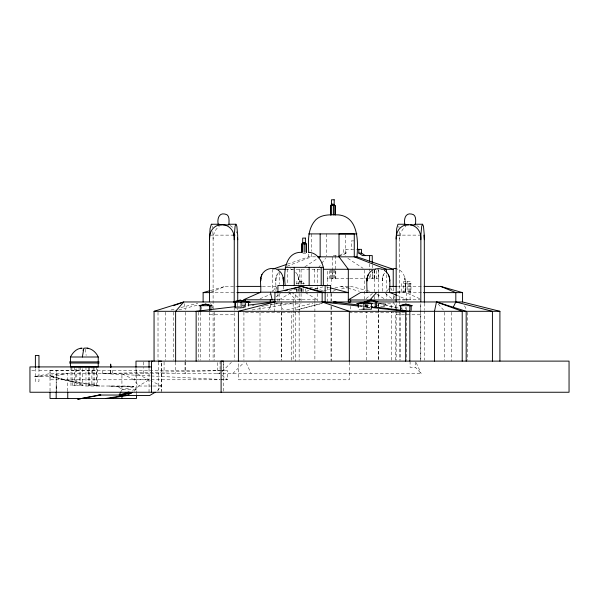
<?xml version="1.0" encoding="UTF-8"?>
<svg xmlns="http://www.w3.org/2000/svg" width="599" height="599" viewBox="0 0 599 599"><rect width="100%" height="100%" fill="white"/><g stroke="black" fill="none" stroke-linecap="round" stroke-linejoin="round"><path stroke-width="0.45" stroke-dasharray="3 2.25" d="M38.965 370.422L50.024 370.452L50.024 379.796L150.289 379.781M56.186 386.018L56.186 392.24L56.186 370.452M56.186 390.466L56.186 373.566M96.499 379.781L96.499 370.452L50.024 370.452L50.024 391.312M150.222 375.932L102.803 373.566L102.803 370.452M110.808 373.566L110.808 370.452M136.475 393.857L136.475 368.228M143.693 373.566L143.693 367.344M149.031 392.248L149.031 368.273M161.46 392.248L161.46 362.028L161.46 390.413M291.331 360.179L291.331 311.817M295.651 310.192L295.651 303.693M295.651 302.765L295.651 293.488M296.258 291.631L296.258 288.89M296.857 291.631L296.857 288.83M296.857 284.158L296.857 281.35L303.536 281.35L303.536 284.158M297.905 291.631L297.905 288.89M299.141 291.631L299.141 287.969M300.114 291.631L300.114 287.894M300.114 284.158L300.114 281.35M301.424 291.631L301.424 287.894M301.424 284.158L301.424 281.35M301.821 291.631L301.821 287.969M302.076 291.631L302.076 287.969M303.536 291.631L303.536 287.894M305.662 291.631L305.662 288.89M327.503 301.963L327.503 293.562M366.476 360.186L366.483 311.869M366.483 308.148L366.483 304.434M382.289 291.324C383.016 285.259 380.417 277.899 384.835 272.725M391.357 360.186L391.357 311.869M391.357 308.156L391.357 303.506M395.415 360.186L395.422 311.869M395.422 308.156L395.422 303.506M419.719 298.706L405.021 292.2C405.448 284.188 406.991 271.714 396.748 268.831M406.586 310.192L406.586 307.407M406.586 300.915L406.586 291.631M420.296 361.115L420.296 303.506M213.102 308.882L213.102 238.941C213.184 234.052 215.243 229.147 219.256 226.212M399.713 304.225L399.713 238.941C399.803 234.052 401.862 229.147 405.875 226.212M393.745 298.946L394.509 295.569M278.423 272.725C274.013 277.891 276.603 285.259 275.877 291.324M277.127 274.574L276.364 276.446M383.532 274.574L382.768 276.446M268.666 309.75L271.317 304.299M384.199 306.636L386.475 301.963M121.275 391.177L122.099 389.627L134.887 386.64L136.078 389.627L132.529 390.765M273.301 291.069L275.832 286.404L261.965 286.404M387.321 291.069L388.586 288.733M318.466 267.813L321.199 264.152M321.745 263.418L325.571 258.296M134.056 391.312L138.639 386.018L149.031 379.796L152.326 381.451M157.365 390.653L161.378 386.018L153.149 381.87M222.057 371.597L231.364 362.425M232.749 373.559L244.055 362.425M276.087 296.864L280.437 293.36M366.064 298.616L372.593 293.36M339.715 255.586L343.414 253.092L346.057 253.092L346.057 249.356M346.057 253.092L342.358 255.586L332.625 255.586L332.625 278.617M304.898 266.787L317.103 258.82M279.224 299.785L291.009 292.671M260.026 298.751L270.875 294.266M210.713 292.282L224.984 286.404L237.002 286.404M287.041 266.248L311.413 256.829L311.413 252.246M287.49 264.114L308.717 256.829L316.796 256.829M210.99 290.388L224.984 286.404M288.651 291.241L300.893 288.014M306.329 291.241L308.949 290.552M315.074 288.935L324.695 286.404M323.497 291.017L329.622 289.399M334.863 288.014L340.988 286.404L351.119 286.404L365.989 290.32M332.752 291.241L335.373 290.552M341.497 288.935L351.119 286.404M286.629 309.908L312.85 303.131M178.802 309.938L198.329 304.928M171.112 309.968L175.552 308.859M180.891 307.527L197.782 303.304M67.747 391.095L67.747 373.566L50.997 376.681L71.775 381.66L99.786 386.018L61.008 379.174L73.34 381.66L71.775 381.66L85.095 386.018L127.497 386.018L133.929 386.64L109.123 386.018L118.153 386.64L134.887 386.64M50.997 376.681L62.693 379.174L52.997 376.681L34.255 376.681L50.024 373.566L220.058 373.566L220.058 362.006M261.726 306.389L264.481 305.902M265.402 305.737L279.164 303.274M252.127 309.968L293.106 303.304M236.919 306.471L247.117 305.265M242.932 306.688L246.638 306.284M252.201 305.685L254.051 305.483M34.255 376.681L67.747 373.566M102.803 373.566L219.668 370.639M220.604 370.616L227.38 370.444L227.38 379.788L220.881 379.788M88.188 370.444L88.083 373.559L89.011 373.559M209.972 235.137L234.261 235.13M397.144 235.13L421.561 235.13M396.59 235.137L400.132 235.137M353.762 240.888L351.313 240.888L351.313 249.356M353.762 249.356L343.414 249.356L343.414 253.092M302.869 253.212L306.433 253.212M285.723 269.28L320.151 269.28M377.303 269.82L378.71 269.82L378.583 299.013M349.135 278.617L327.241 278.617L327.241 270.696M349.876 278.617L378.65 278.617M296.258 283.394L305.662 283.394M397.249 286.404L423.134 286.404M397.339 291.631L410.989 291.631L410.989 283.394L401.592 283.394L401.592 291.631M396.194 292.2L405.021 292.2M209.867 292.626L236.68 292.626M397.571 292.626L422.812 292.626M275.862 299.792L317.373 299.785L305.587 292.671M397.264 299.792L420.296 299.792M397.197 299.979L408.046 299.979L397.197 295.494M274.305 303.835L301.08 303.835M373.447 303.835L376.606 303.835M377.168 303.835L393.229 303.835M242.303 307.324L245.485 307.324L245.485 301.724M370.062 307.324L365.944 307.324L365.944 302.66M241.097 307.856L245.77 307.856M361.998 309.226L358.262 309.226L358.262 307.354M245.388 312.581L299.201 312.581M404.654 312.775L350.685 312.783L350.685 306.381M209.553 314.789L234.202 314.789M396.171 314.789L420.812 314.789M222.776 373.566L421.179 373.551L415.459 367.329L410.083 367.329L410.083 361.998M50.024 370.452L221.81 370.452M222.469 370.452L227.38 370.452M220.058 373.566L217.489 373.566L217.489 361.115M151.225 379.781L219.953 379.788M70.974 366.962L70.974 385.636L75.586 385.636L75.586 366.962M76.807 368.827L76.807 385.636L82.714 385.644L82.714 366.962M85.979 366.962L85.979 385.636L91.887 385.644L91.887 366.962M93.107 366.962L93.107 385.636L97.719 385.636L97.719 366.962M72.239 385.644L71.887 366.962M74.313 385.636L74.673 366.962M79.375 385.644L79.016 366.962M80.154 385.636L80.506 366.962M88.54 385.644L88.188 366.962M89.318 385.636L89.67 366.962M94.38 385.636L94.021 366.962M96.446 385.636L96.806 366.962M152.281 386.018L138.639 386.018L133.944 379.796L121.926 373.566L121.926 391.095M153.194 386.018L161.378 386.018M136.078 389.627L122.099 389.627L118.153 386.64M31.762 370.377L35.393 370.407M151.15 375.985L219.938 379.414M220.874 379.466L227.38 379.788L222.057 375.266M359.28 306.119L362.066 306.426M362.994 306.531L369.493 307.257M359.714 305.153L369.927 306.411M359.445 305.812L364.035 306.501M364.948 306.636L369.538 307.324M365.682 304.779L370.249 305.52M380.043 303.334L403.045 309.279M375.453 304.771L383.592 306.875M366.858 290.552L369.486 291.241M340.988 286.404L347.113 288.014M347.989 288.246L359.355 291.241M326.448 286.861L329.068 287.557M309.638 287.093L324.508 291.017M379.16 303.266L396.852 308.455M290.343 268.831L292.492 269.782M416.717 225.479L420.116 227.964M230.098 225.479L233.498 227.964M376.913 294.289L383.989 298.557M347.817 258.326L363.076 268.285M385.247 293.36L391.776 298.624M291.638 292.192L301.072 299.785M288.875 292.192L295.674 299.792M438.213 303.97L443.447 309.968M295.621 272.103C298.856 275.375 298.789 280.092 298.602 284.338M390.698 287.962L392.382 291.069M275.832 286.404L277.097 288.733M464.554 305.857L466.539 309.75M393.229 301.971L396.411 308.193M280.003 303.521L283.185 309.75M210.668 303.521L211.859 305.857M212.256 306.636L213.049 308.193M416.223 362.769L421.179 373.551M246.152 362.769L251.108 373.551M298.122 276.446L297.359 274.574M236.096 231.596L236.59 233.011M85.298 349.232L86.174 355.424M184.133 303.663L185.398 309.608M398.829 226.212L399.069 227.762M212.211 226.212L212.45 227.762M399.473 231.581L399.713 238.941M212.855 231.581L213.102 238.941M467.332 312.229L467.332 360.194M451.264 312.229L451.264 361.115M444.615 312.229L444.615 360.186M424.362 303.206L424.362 309.743M424.362 310.679L424.362 360.179M420.812 303.671L420.812 361.115M415.459 361.998L415.459 367.329M410.39 291.631L410.39 281.35L403.719 281.35L403.719 291.631M410.083 291.631L410.083 300.893M409.349 283.394L409.349 291.631M408.114 283.394L408.114 291.631M407.14 281.35L407.14 291.631M406.586 312.229L406.586 360.186M405.83 281.35L405.83 291.631M405.56 307.294L405.56 309.121M405.433 283.394L405.433 291.631M405.179 283.394L405.179 291.631M401.847 306.636L401.847 309.436M400.776 312.229L400.776 360.194M399.698 312.229L399.698 360.186M396.171 303.693L396.171 308.32M396.171 312.019L396.171 360.186M393.229 287.962L393.229 291.698M393.229 295.427L393.229 299.163M386.475 274.881L386.475 291.691M386.475 293.562L386.475 299.163M383.854 303.641L383.854 307.294M378.583 303.648L378.583 308.283M378.583 309.204L378.583 360.186M378.568 269.82L378.568 278.617M378.231 293.488L378.231 299.043M378.231 303.678L378.231 308.305M378.231 309.234L378.231 360.186M376.569 270.696L376.569 278.617M374.734 278.617L374.734 291.631M374.734 296.363L374.734 299.163M374.697 269.82L374.697 278.617M374.495 270.696L374.495 278.617M374.12 269.82L374.12 278.617M372.391 269.82L372.391 278.617M372.249 264.795L372.249 268.487M372.249 272.171L372.249 278.617M370.631 274.222L370.631 278.617M369.605 263.874L369.605 271.25M369.605 275.854L369.605 278.617M367.269 304.524L367.269 307.324M365.787 304.554L365.787 307.354M364.604 270.216L364.604 299.163M349.337 362.043L349.337 379.796L238.402 379.796L238.402 362.043M345.533 234.815L345.533 255.915M335.807 270.696L335.807 278.617M335.268 255.586L335.268 278.617M334.774 269.82L334.774 278.617M333.179 269.82L333.179 278.617M332.385 270.696L332.385 278.617M331.419 269.82L331.419 278.617M331.352 278.617L331.352 284.181M331.352 293.45L331.352 300.863M331.352 306.426L331.352 361.115M331 293.488L331 300.893M331 306.456L331 360.186M330.566 269.82L330.566 278.617M329.315 270.696L329.315 278.617M327.503 278.617L327.503 286.052M327.503 286.981L327.503 291.631M326.665 233.902L326.665 255.915M317.373 269.28L317.373 286.09M317.373 287.026L317.373 288.89M317.373 293.562L317.373 301.035M314.887 299.785L314.887 302.577M314.887 303.506L314.887 360.186M314.295 269.153L314.295 284.547M311.413 233.902L311.413 251.325M308.717 254.081L308.717 256.829M301.08 269.28L301.08 284.226M301.08 287.962L301.08 291.691M301.08 293.562L301.08 301.035M299.388 269.153L299.388 284.547M299.148 293.42L299.201 311.667M299.148 312.229L299.148 360.186M298.602 288.703L298.602 291.324M295.651 312.229L295.651 361.107M293.181 299.792L293.181 302.577M293.181 303.506L293.188 361.115M287.34 269.153L287.34 284.547M283.402 286.352L283.402 289.04M281.71 301.649L281.717 360.186M281.208 312.229L281.208 360.186M279.209 272.081L279.209 284.226M279.209 293.562L279.209 301.035M277.914 293.562L277.914 301.035M274.327 303.446L274.327 311.667M272.455 269.28L272.455 291.691M270.261 304.359L270.261 309.84M260.011 307.22L260.011 360.186M245.388 303.446L245.388 308.927M244.16 303.588L244.16 307.324M243.928 312.229L243.928 360.186M242.932 303.191L242.932 307.856M237.743 303.206L237.743 309.743M234.202 307.377L234.202 360.186M223.457 367.344L223.457 361.998L223.457 392.24M214.644 312.229L214.644 360.186M213.102 312.618L213.102 360.179M209.553 312.019L209.553 360.186M201.601 306.636L201.601 309.436M200.283 312.229L200.283 360.186M198.569 312.229L198.569 360.186M185.757 312.229L185.757 361.115M185.503 361.998L185.503 373.566M185.024 361.998L185.024 373.566M175.567 361.998L175.567 373.566M173.478 312.229L173.478 360.186M165.773 312.229L165.773 360.186M164.074 362.006L164.074 373.566M158.376 362.028L158.376 390.413M158.016 312.229L158.016 360.186M143.693 361.998L143.693 366.453M135.988 368.228L135.988 373.566M92.411 370.452L92.411 373.566M38.965 368.655L38.965 381.286L35.393 381.286L35.393 368.535M110.665 370.452L110.665 373.566L112.342 373.566L112.342 370.452L110.665 370.452M275.952 278.587L275.877 280.849L276.057 277.689L275.952 278.587M382.364 278.587L382.289 280.849L382.462 277.689L382.342 278.587M136.475 373.566L133.944 379.796L149.031 379.796L136.475 373.566M322.195 303.334L296.535 309.96L322.195 303.334M404.939 278.587L404.834 277.689L405.014 280.849L404.939 278.587M298.527 278.587L298.429 277.689L298.602 280.849L298.542 278.587"/><path stroke-width="0.9" d="M56.186 398.47L56.186 392.248M136.475 394.778L136.475 398.47L50.024 398.47L50.024 392.248M151.525 392.248L151.525 361.115L152.52 361.115M424.362 302.27L424.302 235.13L423.471 226.212L422.587 224.243L421.703 226.212L420.88 235.13L420.812 301.814M209.553 301.844L209.553 238.941L210.077 228.541L211.327 224.243L219.249 224.243M396.171 301.844L396.171 238.941L396.695 228.541L397.946 224.243L404.984 224.243M82.362 357.004L83.845 348.206C90.157 347.135 95.728 351.478 98.251 357.004L98.214 361.901M209.553 238.941C209.351 219.309 235.302 220.29 234.202 239.697M396.171 238.941C395.969 219.309 421.921 220.29 420.812 239.697M466.179 361.115L466.179 311.308L436.469 301.963L434.485 311.308L434.485 361.115M83.089 350.497L83.396 349.232M275.136 268.831C270.037 267.401 264.376 269.909 261.92 274.574C259.322 280.055 261.344 286.404 260.67 292.2L243.516 299.792L274.934 299.792M372.361 270.291C364.596 274.963 367.337 285.087 366.962 292.394M285.214 285.453C283.641 273.211 284.6 251.558 301.933 252.329M308.717 252.246C308.193 240.925 307.482 228.623 315.86 219.728C321.963 213.993 330.753 214.779 338.48 214.899C358.749 216.838 358.239 241.929 356.967 256.829L393.229 269.28L393.229 287.026M368.205 274.769L367.449 276.641M261.92 274.574L261.157 276.446M453.158 307.414L455.817 301.963L455.817 292.626L440.699 286.404L424.062 286.404M120.863 391.948L119.223 395.041L121.889 395.041L130.867 393.094M70.48 361.901L70.435 357.004C72.749 352.541 76.784 348.086 82.205 348.206M240.88 302.255L242.011 300.698L250.142 302.255L233.887 302.255L242.011 300.698M363.638 303.618L364.828 302.061L372.96 303.618L356.69 303.618L364.828 302.061M369.897 299.987L376.689 292.394M237.743 301.342L237.683 235.13L236.852 226.212L235.969 224.243L235.085 226.212L234.261 235.13L234.202 301.814M318.631 257.825L320.151 256.829L320.151 233.902M108.756 398.47L126.876 395.55L132.461 392.255M155.193 392.255L149.615 395.55L123.888 395.55L105.768 398.47M173.47 305.7L183.773 301.963L234.202 301.963M273.339 268.973L286.607 264.421M128.98 391.911L119.223 395.041L131.765 392.772M154.055 361.115L154.055 311.308L183.773 301.963L175.627 311.308L175.627 361.115M200.643 305.7L205.592 304.142L212.181 305.7L199.003 305.7L205.592 304.142L210.541 305.7M235.22 301.724L240.169 300.166L245.934 301.529M366.311 301.724L371.26 300.166L377.849 301.724L364.671 301.724L371.26 300.166L376.209 301.724M400.888 305.7L405.837 304.142L412.426 305.7L399.248 305.7L405.837 304.142L410.787 305.7M203.121 301.963L203.121 292.626L210.114 290.635M284.907 290.785L287.535 290.088M291.908 288.935L301.522 286.404L325.145 292.626M301.529 286.404L274.926 292.626L274.926 301.963L238.402 311.308L238.402 361.115M98.962 395.041L77.698 399.219L100.804 395.041L98.962 395.041L121.889 395.041M375.221 269.026L378.321 268.592L381.421 269.026M235.999 306.583L196.143 311.308L196.143 361.115M248.046 305.153L274.926 301.963M70.435 357.004L98.214 357.004M69.514 361.901L99.135 361.901M69.514 363.016L99.135 363.016M70.435 363.016L70.435 366.962L98.251 366.962L98.214 363.016M223.457 361.115L221.106 361.115L221.106 392.24M331.749 204.207L332.295 204.207M331.127 204.656L334.542 204.656M228.93 224.243L235.969 224.243M414.665 224.243L422.587 224.243M222.004 224.872L218.388 224.872C216.95 220.05 218.433 212.533 224.85 214.045C230.151 214.517 228.99 221.181 228.863 224.872L222.88 224.872M408.63 224.872L405.014 224.872C403.576 220.05 405.051 212.533 411.476 214.045C416.357 214.427 415.833 220.417 415.489 223.936M410.285 224.872L415.489 224.872M308.717 233.902L356.967 233.902M233.116 235.13L234.943 235.13M302.338 242.969L305.752 242.969M357.011 249.356L361.467 249.356L361.467 253.092L365.165 255.586M358.823 249.356L358.823 253.092L361.467 253.092M317.515 256.829L356.967 256.829M285.214 267.341L323.333 267.341L323.333 285.453M276.154 269.28L285.386 269.28M323.303 269.28L375.303 269.28M381.825 269.28L393.229 269.28M237.93 286.404L261.037 286.404M389.852 286.404L396.321 286.404M260.662 292.2L277.831 292.2M396.366 295.15L389.687 292.387L360.77 292.394L348.191 299.987L396.343 299.987M203.121 292.626L209.59 292.626M237.324 292.626L260.438 292.626M274.926 292.626L348.311 292.626L329.944 287.782M389.253 292.626L396.65 292.626M423.456 292.626L462.563 292.626L462.563 301.963L499.91 311.308L499.91 361.115M237.129 301.724L233.58 301.724L240.169 300.166L245.118 301.724M246.346 301.963L366.423 301.963M376.696 301.963L462.563 301.963M372.466 307.324L376.576 307.324L376.576 301.724M361.998 309.226L371.387 309.226L371.387 303.618M154.055 311.308L499.91 311.308M80.805 348.206L81.494 348.206M87.147 348.206L87.873 348.206M158.376 361.115L161.46 361.115M151.525 366.917L29.95 366.917L29.95 392.248L569.05 392.248L569.05 361.115L135.988 361.115L135.988 367.337M123.888 395.55L126.876 395.55M301.177 286.404L322.15 292.626L322.15 301.963L358.352 306.014M371.35 307.467L405.688 311.308L405.688 361.115M358.786 305.041L333.733 301.963L336.488 302.375M370.856 306.523L372.713 306.748M374.562 306.98L409.828 311.308M393.648 268.397L395.976 268.719M350.138 302.263L348.311 301.963L348.311 269.28L339.019 256.829L339.019 233.902L354.271 233.902L354.271 256.829L386.475 269.28L386.475 273.017M308.725 252.329C316.849 252.651 321.573 260.191 323.333 267.341M455.817 301.963L492.423 311.308L492.423 361.115M440.699 286.404L462.563 292.626M322.15 301.963L349.337 311.308L349.337 361.115M436.469 301.963L462.218 311.308L462.218 361.115M358.823 253.092L362.522 255.586L372.249 255.586L372.249 262.954M384.288 270.291C392.053 274.956 389.32 285.087 389.687 292.387M277.996 270.097C283.671 273.384 283.889 280.347 283.394 286.082M211.327 224.243L211.784 224.745M389.208 276.633L388.444 274.769M270.411 292.2L272.133 299.792M423.942 235.137L424.362 239.697M237.533 237.421L237.743 239.697M411.154 305.7L411.154 310.372M409.828 305.7L409.828 361.115M400.521 305.7L400.521 310.372M375.251 301.724L375.251 307.324M369.605 255.586L369.605 261.112M363.863 303.618L363.863 309.226M358.262 303.618L358.262 307.354M350.685 299.987L350.685 301.814M335.223 214.899L335.223 205.562L330.453 205.562L330.453 214.899M335.036 205.562L335.036 214.899M333.561 205.562L333.561 214.899M331.659 205.562L331.659 214.899M330.641 205.562L330.641 214.899M330.633 292.626L330.633 285.453L277.914 285.453L277.914 291.728M325.145 285.453L325.145 301.963M321.199 267.341L321.199 285.453M309.151 267.341L309.151 285.453M306.433 252.276L306.433 243.875L301.664 243.875L301.664 252.276M306.246 243.875L306.246 252.276M304.771 243.875L304.771 252.276M302.869 243.875L302.869 252.276M301.851 243.875L301.851 252.276M294.251 267.341L294.251 285.453M270.261 299.792L270.261 302.532M248.57 302.255L248.57 305.992M245.388 299.792L245.388 301.619M241.097 302.255L241.097 307.856L235.459 307.856L235.459 302.255M234.853 302.66L234.853 307.324M210.908 305.7L210.908 310.372M209.583 305.7L209.583 310.372M200.283 305.7L200.283 311.308M149.031 361.115L149.031 367.569M121.926 394.778L121.926 398.47M67.747 392.016L67.747 398.47M38.965 367.779L38.965 355.439L35.393 355.447L35.393 367.599M110.665 364.222L110.808 367.337L110.665 364.222M367.037 278.782L366.962 281.043L367.142 277.891L367.037 278.782M260.745 278.587L260.67 280.849L260.85 277.689L260.745 278.587M334.19 199.781L331.479 199.781L331.479 204.207L334.19 204.207L334.19 199.781M305.4 238.095L302.69 238.095L302.69 242.513L305.4 242.513L305.4 238.095M389.612 278.782L389.507 277.884L389.687 281.043L389.627 278.782M283.32 278.587L283.222 277.689L283.394 280.849L283.342 278.587"/></g></svg>
